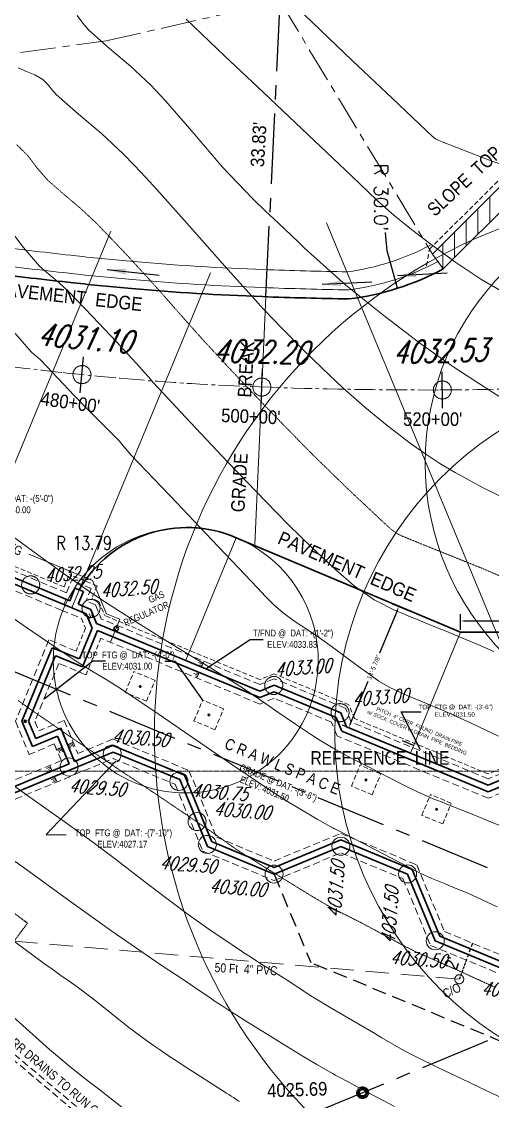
# Model space of a CAD drawing. Header units: inches. Extents: x 2775 to 17527, y 515 to 14737.
# Drawn here: x 7971 to 8597, y 2629 to 4064 of the extents above; entities that cross this region are included whole.
import ezdxf

# ---------------------------------------------------------------- set-up
doc = ezdxf.new("R2010")
doc.units = ezdxf.units.IN
doc.header["$LTSCALE"] = 0.5
doc.header["$MEASUREMENT"] = 0
doc.header["$PDMODE"] = 1
for name, pattern in [('CENTER', [2, 1.25, -0.25, 0.25, -0.25]), ('CENTER2', [1.125, 0.75, -0.125, 0.125, -0.125]), ('HIDDEN', [0.375, 0.25, -0.125]), ('HIDDENX2', [0.75, 0.5, -0.25]), ('PHANTOM', [2.5, 1.25, -0.25, 0.25, -0.25, 0.25, -0.25])]:
    doc.linetypes.add(name, pattern=pattern)
doc.layers.get('Defpoints').update_dxf_attribs({"linetype": 'CONTINUOUS'})
for name, color, linetype, lineweight in [('ARCHENT RD', 3, 'CENTER', 20), ('BALCONY', 7, 'CONTINUOUS', 20), ('CONTROL', 6, 'CENTER', 25), ('D-CL', 5, 'CENTER2', 9), ('FOOTING', 7, 'HIDDEN', 20), ('FOOTING TEXT', 7, 'CONTINUOUS', 9), ('FOOTING TILE', 3, 'HIDDEN', 20), ('FOUNDATION', 7, 'CONTINUOUS', 30), ('LAYOUT', 6, 'CENTER', 25), ('LP GAS', 6, 'CONTINUOUS', 20), ('Object', 4, 'CONTINUOUS', 30), ('V-BNDY', 3, 'PHANTOM', 40), ('VX-TOPO-MAJR', 1, 'HIDDEN', 20), ('VX-TOPO-MINR', 7, 'CONTINUOUS', 5)]:
    doc.layers.add(name, color=color, linetype=linetype, lineweight=lineweight)
for name, color, linetype in [('C-ANNO', 250, 'CONTINUOUS'), ('CONC', 7, 'CONTINUOUS'), ('D-SCRATCH', 4, 'CONTINUOUS'), ('FOUNDATION TEXT', 7, 'CONTINUOUS'), ('LLFOUND', 7, 'CONTINUOUS'), ('LLMASONRY', 12, 'CONTINUOUS'), ('STEEL', 5, 'CONTINUOUS'), ('TEXT', 7, 'CONTINUOUS')]:
    doc.layers.add(name, color=color, linetype=linetype)
doc.styles.add('ACE', font='simplex.shx', dxfattribs={"height": 2.5})
doc.styles.add('ARCHENT', font='technical.ttf', dxfattribs={"height": 6})
doc.styles.add('ARCHENTLTD', font='technical.ttf', dxfattribs={"height": 6})
doc.styles.add('BEI', font='romans.shx', dxfattribs={"width": 0.75})
doc.styles.add('EXIST', font='romans.shx', dxfattribs={"width": 0.75, "oblique": 20, "height": 12})
doc.styles.add('SPHAND', font='SPHAND', dxfattribs={"bigfont": 'SPHAND'})
doc.dimstyles.new('ACE', dxfattribs={"dimtxt": 2.5, "dimasz": 1.25, "dimexe": 1.25, "dimexo": 1.25, "dimgap": 1.25, "dimtad": 0, "dimzin": 0, "dimdsep": 46, "dimtxsty": 'ACE', "dimcen": 1.25, "dimadec": 1, "dimazin": 0, "dimtfac": 1, "dimtofl": 0, "dimtmove": 2, "dimatfit": 3, "dimfxl": 1, "dimtolj": 1, "dimtzin": 0, "dimarcsym": 0})
doc.dimstyles.new('ARCHENTLTD', dxfattribs={"dimtxt": 12, "dimasz": 6, "dimexe": 9, "dimexo": 3, "dimgap": 1, "dimtad": 0, "dimdec": 3, "dimzin": 1, "dimdsep": 46, "dimlunit": 4, "dimtxsty": 'ARCHENT', "dimcen": 6, "dimadec": 3, "dimazin": 0, "dimtfac": 1, "dimtdec": 3, "dimtofl": 0, "dimtmove": 0, "dimatfit": 3, "dimfxl": 1, "dimfrac": 2, "dimtolj": 1, "dimtzin": 0, "dimarcsym": 0})
doc.dimstyles.get("Standard").update_dxf_attribs({"dimscale": 50, "dimtxt": 0.18, "dimasz": 0.18, "dimexe": 0.18, "dimexo": 0.0625, "dimgap": 0.09, "dimtad": 0, "dimtoh": 1, "dimzin": 0, "dimdsep": 46, "dimtxsty": 'BEI', "dimcen": 0.09, "dimclrd": 256, "dimclre": 256, "dimclrt": 256, "dimadec": 1, "dimazin": 0, "dimtfac": 1, "dimtofl": 0, "dimtmove": 0, "dimatfit": 3, "dimfxl": 1, "dimtolj": 1, "dimtzin": 0, "dimlwd": -1, "dimlwe": -1, "dimarcsym": 0})

# ---------------------------------------------------------------- blocks, each defined once
blk = doc.blocks.new('*D20')
at = {"layer": 'Defpoints', "color": 0, "lineweight": 20, "ltscale": 50}
for p in [(6836, 3664.7, -44590.3), (10029.3, 3306.1, -44590.3), (8945.5, 2814.6), (10029.3, 2344.7, -44590.3), (7516.4, 2264.2, -44590.3)]:
    blk.add_point(p, dxfattribs=at)
at = {"layer": 'LAYOUT', "ltscale": 50}
for start, end in [(9.2836, 15.9025), (344.1589, 350.7778)]:
    blk.add_arc((8868.2, 2824.7), 78, start, end, dxfattribs=at)
at = {"layer": 'LAYOUT', "lineweight": 20, "ltscale": 50}
for points in [[(8941.8, 2845.6), (8944.6, 2846.5), (8940.2, 2854.5)], [(8944.6, 2802.9), (8941.8, 2803.9), (8940.2, 2794.9)]]:
    blk.add_solid(points, dxfattribs=at)
at = {"layer": 'LAYOUT', "color": 6, "ltscale": 50, "insert": (8946.2, 2824.7), "char_height": 6.25, "attachment_point": 5, "rotation": 270.0307, "style": 'BEI'}
blk.add_mtext('\\A1;45.0°', dxfattribs=at)
blk = doc.blocks.new('*D21')
at = {"layer": 'Defpoints', "color": 0, "lineweight": 20, "ltscale": 50}
for p in [(8868.2, 3932, -44590.3), (10029.6, 3306.2, -44590.3), (8923.4, 2879.8), (7516.6, 2264.3, -44590.3), (8868.5, 2086, -44590.3)]:
    blk.add_point(p, dxfattribs=at)
at = {"layer": 'LAYOUT', "ltscale": 50}
for start, end in [(65.4639, 83.3705), (29.1593, 47.0659)]:
    blk.add_arc((8868.4, 2824.8), 77.7, start, end, dxfattribs=at)
at = {"layer": 'LAYOUT', "lineweight": 20, "ltscale": 50}
for points in [[(8877.3, 2900.5), (8877.5, 2903.5), (8868.4, 2902.5)], [(8937.6, 2863.3), (8934.9, 2862), (8940.2, 2854.5)]]:
    blk.add_solid(points, dxfattribs=at)
at = {"layer": 'LAYOUT', "color": 6, "lineweight": 9, "ltscale": 50, "insert": (8911.6, 2889.4), "char_height": 6.25, "attachment_point": 5, "rotation": 326.2649, "style": 'BEI'}
blk.add_mtext('\\A1;67.5°', dxfattribs=at)
blk = doc.blocks.new('Tick')
at = {"layer": 'D-SCRATCH'}
blk.add_line((0, -2), (0, 2), dxfattribs=at)
blk = doc.blocks.new('*D40')
at = {"layer": 'Defpoints', "color": 0, "lineweight": 20, "ltscale": 50}
for p in [(8555, 3267.5), (8555, 3252.6), (8721.1, 3252.7)]:
    blk.add_point(p, dxfattribs=at)
at = {"layer": 'Object', "color": 0, "lineweight": -2, "ltscale": 50}
for p, q in [((8555, 3255.6), (8555, 3276.5)), ((8721.1, 3255.7), (8721.1, 3276.6)), ((8561, 3267.5), (8617.6, 3267.6)), ((8715.1, 3267.6), (8658.4, 3267.6))]:
    blk.add_line(p, q, dxfattribs=at)
at = {"layer": 'Object', "color": 0, "lineweight": 20, "ltscale": 50}
for points in [[(8561, 3268.5), (8561, 3266.5), (8555, 3267.5)], [(8715.1, 3268.6), (8715.1, 3266.6), (8721.1, 3267.6)]]:
    blk.add_solid(points, dxfattribs=at)
at = {"layer": 'Object', "color": 0, "lineweight": 20, "ltscale": 50, "insert": (8638, 3267.6), "char_height": 6, "attachment_point": 5, "rotation": 0.028, "style": 'ARCHENT'}
blk.add_mtext('\\A1;13\'-10 1/8"', dxfattribs=at)
blk = doc.blocks.new('*D43')
at = {"layer": 'Defpoints', "color": 0, "lineweight": 20, "ltscale": 50}
for p in [(8555, 3252.6), (8406.5, 3125.8), (8488.6, 3091.9)]:
    blk.add_point(p, dxfattribs=at)
at = {"layer": 'Object', "color": 0, "lineweight": -2, "ltscale": 50}
for p, q in [((8552.2, 3253.8), (8464.6, 3290)), ((8470.6, 3281), (8447.4, 3224.9)), ((8408.8, 3131.4), (8432, 3187.5)), ((8485.9, 3093.1), (8398.2, 3129.3))]:
    blk.add_line(p, q, dxfattribs=at)
at = {"layer": 'Object', "color": 0, "lineweight": 20, "ltscale": 50}
for points in [[(8469.7, 3281.4), (8471.5, 3280.6), (8472.9, 3286.6)], [(8407.9, 3131.7), (8409.7, 3131), (8406.5, 3125.8)]]:
    blk.add_solid(points, dxfattribs=at)
at = {"layer": 'Object', "color": 0, "lineweight": 20, "ltscale": 50, "insert": (8439.7, 3206.2), "char_height": 6, "attachment_point": 5, "rotation": 67.5636, "style": 'ARCHENT'}
blk.add_mtext('\\A1;14\'-5 7/8"', dxfattribs=at)

msp = doc.modelspace()

# ---------------------------------------------------------------- hatches: boundary and pattern name
at = {"layer": 'D-CL', "linetype": 'Continuous', "lineweight": 9, "ltscale": 75}
h = msp.add_hatch(dxfattribs=at)
h.set_pattern_fill('ANSI31', scale=125, angle=45, style=0)
edge = h.paths.add_edge_path()
edge.add_line((8517.7556, 3754.7851), (8718.8544, 3955.8911))
edge.add_line((8532.004, 3735.0324), (8728.7997, 3931.8923))
edge.add_line((8532.004, 3735.0324), (8517.7556, 3754.7851))
edge.add_line((8728.7764, 3931.8858), (8718.8201, 3955.8768))

# ---------------------------------------------------------------- linework, layer by layer
at = {"layer": 'ARCHENT RD', "color": 4, "lineweight": 20, "ltscale": 75}
for p, q in [((8084.0368, 4037.9797, 3986.4752), (8315.2199, 4090.6764, 102.464)), ((8315.213, 4090.5337, 102.4269), (8517.7556, 3754.7851, -48406.0637)), ((7895.7453, 4012.6684), (8084.0368, 4037.9797, 3986.4752))]:
    msp.add_line(p, q, dxfattribs=at)
at = {"layer": 'ARCHENT RD', "color": 7, "linetype": 'Continuous', "ltscale": 7.5}
msp.add_line((8517.7556, 3754.7851, -48406.0637), (8718.8544, 3955.8911), dxfattribs=at)
at = {"layer": 'ARCHENT RD', "color": 7, "linetype": 'Continuous', "lineweight": 30, "ltscale": 7.5}
msp.add_line((8532.004, 3735.0324), (8728.7997, 3931.8923), dxfattribs=at)
at = {"layer": 'ARCHENT RD', "color": 4, "linetype": 'Continuous', "lineweight": 9, "ltscale": 150}
msp.add_line((8281.4177, 3368.955), (8299.0026, 3757.8992), dxfattribs=at)
at = {"layer": 'ARCHENT RD'}
for centre, radius in [((8051.7795, 3594.7414), 11.9995), ((8290.8808, 3578.2614), 11.9995), ((8530.834, 3574.3172), 11.9995), ((7983.567, 3315.4053), 12.0002), ((8063.7893, 3284.1772), 12.0002), ((8306.702, 3181.8419), 12.0002), ((8394.8278, 3145.7465), 12.0002), ((8553.285, 2791.608), 6.0001)]:
    msp.add_circle(centre, radius, dxfattribs=at)
at = {"layer": 'ARCHENT RD', "linetype": 'Continuous'}
for centre in [(8092.0684, 3090.8504), (8034.5543, 3073.6162), (8180.6557, 3054.5299), (8204.822, 3001.0536), (8218.4047, 2970.7319), (8395.9334, 2968.3365), (8307.1963, 2931.3594), (8484.6371, 2931.6216), (8521.3394, 2842.7376)]:
    msp.add_circle(centre, 12.0002, dxfattribs=at)
at = {"layer": 'ARCHENT RD', "color": 7, "linetype": 'Continuous', "lineweight": 30, "ltscale": 7.5}
msp.add_arc((8191.3698, 3226.1063), 165.4732, 66.6904727, 150.0289953, dxfattribs=at)
at = {"layer": 'BALCONY', "color": 3, "linetype": 'HIDDEN', "lineweight": 25, "ltscale": 150}
for p, q in [((8307.1967, 2931.3604), (8355.851, 2813.8175)), ((8307.2289, 2931.3472), (8355.8831, 2813.8042)), ((8611.8065, 2707.8796), (8355.8492, 2813.8217))]:
    msp.add_line(p, q, dxfattribs=at)
at = {"layer": 'C-ANNO', "color": 7, "linetype": 'Continuous', "lineweight": 9, "ltscale": 50}
msp.add_line((8532.004, 3735.0324), (8517.7556, 3754.7851, -48406.0637), dxfattribs=at)
at = {"layer": 'CONC', "color": 7, "linetype": 'Continuous', "lineweight": 30, "ltscale": 0.25}
msp.add_line((8555.0005, 3252.6414), (8256.8473, 3378.0737), dxfattribs=at)
at = {"layer": 'CONC', "color": 7, "linetype": 'Continuous', "lineweight": 30, "ltscale": 10}
msp.add_line((8721.0738, 3252.7225), (8555.0005, 3252.6414), dxfattribs=at)
at = {"layer": 'CONTROL', "ltscale": 150}
msp.add_line((8296.3005, 3698.1333), (8315.213, 4090.5343, 102.4269), dxfattribs=at)
at = {"layer": 'D-CL', "ltscale": 75}
msp.add_lwpolyline([(6720.554, 4086.4571, 0.007580317), (6824.1105, 4019.8008, 0.007987662), (6924.3081, 3959.6334, 0.006024652), (7086.8453, 3868.1283, 0.020999051), (7134.8468, 3844.4229, 0.009804312), (7184.1662, 3823.7387, 0.002810775), (7357.9478, 3755.9585, 0.00373548), (7510.9152, 3698.5922, 0.007962782), (7583.2884, 3673.3656, 0.033061636), (7686.5859, 3646.6183, 0.015360695), (7913.2481, 3610.8411, 0.00402193), (8026.7763, 3597.4066, 0.00569887), (8107.0683, 3589.4845, 0.012742231), (8287.4109, 3578.3854, 0.009545531), (8528.5522, 3574.3113, 0.01048414), (8658.3846, 3577.3194, 0.00876155), (8813.4844, 3586.8942, 0.021235118), (8823.7081, 3588.144, 0.004861434), (8868.0013, 3595.9219)], format="xyb", dxfattribs=at)
at = {"layer": 'FOOTING', "ltscale": 75}
for p, q in [((8031.2984, 3304.8829), (7924.5433, 3349.1727)), ((8024.4028, 3281.9179), (7913.5485, 3327.867)), ((8031.3001, 3304.8822), (8038.0517, 3321.5041)), ((8064.0498, 3310.7828), (8038.1293, 3321.5365)), ((8064.0356, 3310.8169), (8057.1824, 3294.1443)), ((8069.5918, 3288.9879), (8057.1824, 3294.1443)), ((8069.5918, 3288.9879), (8057.5669, 3293.9767)), ((8069.5918, 3288.9879), (8077.3318, 3270.2822)), ((8069.5918, 3288.9879), (8077.3318, 3270.2821)), ((8069.5918, 3288.9879), (8077.3318, 3270.2821)), ((8024.3823, 3281.9183), (8051.1333, 3270.8262)), ((8024.3823, 3281.9183), (8051.1333, 3270.8262)), ((8288.3958, 3183.1276), (8077.3318, 3270.2822)), ((8007.7977, 3242.4946), (7963.2672, 3134.3933)), ((8043.9019, 3227.5495), (8008.2143, 3242.3466)), ((8043.9019, 3227.5495), (8008.2143, 3242.3466)), ((8288.4135, 3157.1547), (8076.8221, 3244.527)), ((8020.8415, 3211.1479), (7989.238, 3134.4279)), ((8057.0926, 3196.099), (8021.243, 3210.9633)), ((8057.0926, 3196.099), (8021.243, 3210.9633)), ((8307.107, 3190.8838), (8288.3958, 3183.1276)), ((8401.9471, 3151.6289), (8307.107, 3190.8838)), ((8307.1138, 3164.9063), (8288.4135, 3157.1547)), ((8383.5418, 3133.2186), (8307.1138, 3164.9063)), ((8409.5623, 3133.2156), (8401.9471, 3151.6289)), ((7963.2672, 3134.3933), (7981.5581, 3090.3243)), ((7989.238, 3134.4279), (7994.5266, 3121.6859)), ((8027.97, 3135.5309), (7994.5266, 3121.6859)), ((8027.9533, 3135.5297), (8046.194, 3091.4442)), ((8391.0213, 3114.9061), (8383.5418, 3133.2186)), ((8591.8017, 3057.9636), (8409.5623, 3133.2156)), ((8591.8193, 3031.9906), (8391.0213, 3114.9061)), ((8014.9949, 3104.1818), (7981.554, 3090.3342)), ((8014.9678, 3104.185), (8024.1247, 3082.027)), ((8014.9875, 3104.185), (8024.1444, 3082.027)), ((8018.0175, 3096.8528), (8025.3485, 3100.0553)), ((8021.7256, 3098.3637), (8023.2265, 3094.9558)), ((8023.5559, 3099.1698), (8025.8629, 3093.9316)), ((8032.6205, 3103.2265), (8039.9515, 3106.429)), ((8034.4982, 3103.9312), (8036.8456, 3098.711)), ((8036.3223, 3104.7515), (8037.8494, 3101.3553)), ((8038.1463, 3105.5717), (8040.4937, 3100.3515)), ((8092.9769, 3110.8089), (8046.194, 3091.4442)), ((8092.9769, 3110.8089), (8193.9896, 3068.9222)), ((7923.9564, 3014.5773), (8093.3629, 3084.6673)), ((8019.8952, 3097.5576), (8022.2023, 3092.3194)), ((8093.0066, 3084.815), (8175.6221, 3050.557)), ((8024.1419, 3082.021), (7923.962, 3040.5538)), ((8009.6981, 3073.6939), (8004.4599, 3071.3869)), ((8011.3104, 3070.0332), (8006.0722, 3067.7262)), ((8010.5042, 3071.8636), (8007.0964, 3070.3627)), ((8008.9934, 3075.5716), (8012.1959, 3068.2406)), ((8016.0718, 3059.0909), (8010.8515, 3056.7435)), ((8017.7122, 3055.4428), (8012.492, 3053.0954)), ((8016.892, 3057.2669), (8013.4958, 3055.7397)), ((8015.367, 3060.9686), (8018.5696, 3053.6376)), ((8193.9896, 3068.9222), (8230.7161, 2980.3223)), ((8610.0266, 3065.5182), (8591.8017, 3057.9636)), ((8175.6221, 3050.557), (8212.3512, 2961.9509)), ((8610.0415, 3039.5441), (8591.8193, 3031.9906)), ((8307.1906, 2948.6772), (8395.875, 2985.4388)), ((8395.8772, 2985.4388), (8496.8259, 2943.6556)), ((8230.7342, 2980.3239), (8307.1929, 2948.6772)), ((8212.3724, 2961.9493), (8307.1975, 2922.7007)), ((8307.1997, 2922.7007), (8395.8841, 2959.4623)), ((8395.8818, 2959.4623), (8478.4641, 2925.2811)), ((8496.8275, 2943.6541), (8533.5806, 2854.9902)), ((8478.4626, 2925.2826), (8515.2176, 2836.6142)), ((8533.5725, 2854.9983), (8610.0625, 2823.4339)), ((8515.2257, 2836.6061), (8610.0897, 2797.4595))]:
    msp.add_line(p, q, dxfattribs=at)
at = {"layer": 'FOOTING', "ltscale": 50}
for p, q in [((8051.1333, 3270.8262), (8056.3837, 3258.1375)), ((8051.1333, 3270.8262), (8056.3837, 3258.1375)), ((8051.1333, 3270.8262), (8056.3837, 3258.1375)), ((8056.3837, 3258.1375), (8043.8822, 3227.5012)), ((8056.3837, 3258.1375), (8043.8822, 3227.5012)), ((8056.3837, 3258.1375), (8043.8822, 3227.5012)), ((8076.8221, 3244.527), (8057.1297, 3196.0836)), ((8076.8221, 3244.527), (8057.1297, 3196.0836)), ((8076.8221, 3244.527), (8057.1297, 3196.0836)), ((8109.2563, 3172.5091), (8120.8108, 3200.2734)), ((8148.8749, 3188.6516), (8120.8108, 3200.2734)), ((8137.3657, 3160.8659), (8148.8749, 3188.6516)), ((8137.3657, 3160.8659), (8109.2563, 3172.5091)), ((8200.6691, 3134.6703), (8212.2236, 3162.4347)), ((8240.0567, 3150.9084), (8212.2244, 3162.4343)), ((8228.5475, 3123.1227), (8240.0567, 3150.9085)), ((8228.5475, 3123.1227), (8200.6691, 3134.6703)), ((8409.8554, 3048.2048), (8421.2889, 3075.9407)), ((8449.0053, 3064.4602), (8421.3359, 3075.9212)), ((8437.5248, 3036.7438), (8449.0053, 3064.4602)), ((8437.5718, 3036.7243), (8409.8554, 3048.2048)), ((8503.5815, 3009.3806), (8515.0343, 3037.0303)), ((8542.7507, 3025.5498), (8515.0343, 3037.0303)), ((8531.2979, 2997.9001), (8542.7507, 3025.5498)), ((8531.2979, 2997.9001), (8503.5815, 3009.3806))]:
    msp.add_line(p, q, dxfattribs=at)
at = {"layer": 'FOOTING', "lineweight": 9, "ltscale": 75}
for p, q in [((8061.9055, 3271.1829), (8060.6531, 3273.909)), ((8061.9055, 3271.1828), (8060.6531, 3273.9089)), ((8061.9055, 3271.1828), (8060.6531, 3273.9089)), ((8063.7229, 3272.0178), (8061.2182, 3277.47)), ((8063.7229, 3272.0178), (8061.2182, 3277.4699)), ((8063.7229, 3272.0178), (8061.2182, 3277.4699)), ((8065.5403, 3272.8527), (8064.2879, 3275.5788)), ((8065.5403, 3272.8527), (8064.2879, 3275.5788)), ((8065.5403, 3272.8527), (8064.2879, 3275.5788)), ((8212.7927, 3212.0098), (8209.9795, 3213.0519)), ((8213.6308, 3213.829), (8210.5652, 3206.4397)), ((8206.725, 3197.3762), (8203.9118, 3198.4183)), ((8207.5631, 3199.1954), (8204.4975, 3191.8061)), ((8212.098, 3210.1343), (8206.4716, 3212.2185)), ((8211.4033, 3208.2589), (8208.5901, 3209.3009)), ((8206.0303, 3195.5007), (8200.4039, 3197.5849)), ((8205.3356, 3193.6253), (8202.5224, 3194.6673))]:
    msp.add_line(p, q, dxfattribs=at)
at = {"layer": 'FOOTING TILE', "ltscale": 50}
for p, q in [((8513.6686, 3761.4059), (8716.2891, 3961.9312)), ((8509.8188, 3739.2218), (8513.6686, 3761.4059)), ((8027.9993, 3312.699), (7932.3818, 3352.414)), ((8027.9993, 3312.699), (8034.7899, 3329.4155)), ((8071.8487, 3314.0431), (8034.7902, 3329.416)), ((8071.8487, 3314.0431), (8065.0042, 3297.3915)), ((8074.1867, 3293.5759), (8065.0042, 3297.3915)), ((8074.1867, 3293.5759), (8081.9237, 3274.8775)), ((8288.3914, 3189.6208), (8081.9237, 3274.8775)), ((8307.1052, 3197.3781), (8288.3914, 3189.6208)), ((8406.5407, 3156.2213), (8307.1052, 3197.3781)), ((8414.1548, 3137.8107), (8406.5407, 3156.2213)), ((8591.7973, 3064.4568), (8414.1548, 3137.8107)), ((8610.0178, 3072.0096), (8591.7973, 3064.4568))]:
    msp.add_line(p, q, dxfattribs=at)
at = {"layer": 'FOOTING TILE', "ltscale": 75}
msp.add_line((7445.0586, 3125.7894), (8626.5406, 2133.9509), dxfattribs=at)
at = {"layer": 'FOOTING TILE', "ltscale": 250}
msp.add_line((8553.285, 2791.608), (7961.6672, 2842.362), dxfattribs=at)
at = {"layer": 'FOUNDATION', "ltscale": 50}
for p, q in [((8035.6789, 3294.4044), (7914.0907, 3344.8481)), ((8053.5949, 3306.4591), (8042.453, 3311.0816)), ((8063.4663, 3282.8681), (8047.136, 3289.6432)), ((8063.4663, 3282.8681), (8047.136, 3289.6432)), ((8065.0945, 3258.0469), (8048.2488, 3217.0867)), ((8065.0945, 3258.0469), (8048.2488, 3217.0867)), ((8065.0945, 3258.0469), (8048.2488, 3217.0867)), ((8072.4618, 3254.984), (8052.5794, 3206.6307)), ((8072.4618, 3254.9839), (8052.5794, 3206.6307)), ((8072.4618, 3254.9839), (8052.5794, 3206.6307)), ((8012.1476, 3232.0506), (7971.9241, 3134.4048)), ((8016.4916, 3221.592), (7980.5811, 3134.4163)), ((7971.9241, 3134.4048), (7985.8802, 3100.7798)), ((7980.5811, 3134.4163), (7990.2044, 3111.2303)), ((8019.3256, 3114.6339), (7985.8786, 3100.7838)), ((8023.6393, 3125.0789), (7990.2032, 3111.2333))]:
    msp.add_line(p, q, dxfattribs=at)
at = {"layer": 'FOUNDATION', "ltscale": 75}
for p, q in [((8027.4661, 3289.3082), (7916.6117, 3335.2573)), ((8027.4465, 3289.3082), (8057.2585, 3276.9469)), ((8027.4465, 3289.3082), (8057.2585, 3276.9469)), ((8057.2585, 3276.9469), (8065.0867, 3258.0282)), ((8057.2585, 3276.9469), (8065.0867, 3258.0281)), ((8057.2585, 3276.9469), (8065.0867, 3258.0281)), ((8063.4662, 3282.868), (8071.2087, 3264.1566)), ((8063.4662, 3282.868), (8071.2087, 3264.1566)), ((8063.4662, 3282.868), (8071.2087, 3264.1566)), ((8288.4017, 3174.4699), (8071.228, 3264.1474)), ((8288.4076, 3165.8123), (8072.4614, 3254.9829)), ((8048.2255, 3217.0964), (8012.5572, 3231.8855)), ((8048.2255, 3217.0964), (8012.5572, 3231.8855)), ((8052.5487, 3206.6434), (8016.9001, 3221.4244)), ((8052.5487, 3206.6434), (8016.9001, 3221.4244)), ((8307.1111, 3182.2251), (8288.4017, 3174.4699)), ((8307.1115, 3173.5655), (8288.4076, 3165.8123)), ((8395.8082, 3145.526), (8307.1111, 3182.2251)), ((8389.6725, 3139.3662), (8307.1115, 3173.5655)), ((8403.4548, 3127.0794), (8395.8082, 3145.526)), ((8397.1637, 3121.025), (8389.6725, 3139.3662)), ((8591.7351, 3049.3359), (8403.4548, 3127.0794)), ((8023.6197, 3125.0789), (8041.8609, 3080.9924)), ((8591.8135, 3040.6483), (8397.1637, 3121.025)), ((8092.9742, 3102.1496), (8041.8609, 3080.9924)), ((8092.9742, 3102.1496), (8187.8671, 3062.8004)), ((7923.724, 3023.3264), (8093.0101, 3093.4741)), ((8093.0101, 3093.4741), (8181.7119, 3056.7597)), ((8034.5933, 3077.6889), (7923.961, 3031.8952)), ((8181.7119, 3056.7597), (8218.473, 2968.0743)), ((8187.8671, 3062.8004), (8224.5944, 2974.1989)), ((8609.9563, 3056.889), (8591.7351, 3049.3359)), ((8610.0311, 3048.1999), (8591.8135, 3040.6483)), ((8224.614, 2974.1989), (8307.194, 2940.0185)), ((8307.194, 2940.0185), (8395.8784, 2976.7801)), ((8395.8784, 2976.7801), (8490.7057, 2937.5306)), ((8218.4926, 2968.0743), (8307.1963, 2931.3594)), ((8307.1963, 2931.3594), (8395.8807, 2968.121)), ((8395.8807, 2968.121), (8484.5843, 2931.4061)), ((8484.5843, 2931.4061), (8521.3394, 2842.7376)), ((8490.7057, 2937.5306), (8527.4588, 2848.8667)), ((8521.3394, 2842.7376), (8610.0793, 2806.1182)), ((8527.4588, 2848.8667), (8610.0729, 2814.7752))]:
    msp.add_line(p, q, dxfattribs=at)
at = {"layer": 'FOUNDATION', "ltscale": 1.5}
for p, q in [((8035.6789, 3294.4044), (8042.453, 3311.0816)), ((8053.5949, 3306.4591), (8046.7515, 3289.8106))]:
    msp.add_line(p, q, dxfattribs=at)
at = {"layer": 'FOUNDATION', "lineweight": 20, "ltscale": 75}
for p, q in [((8030.5293, 3296.6985), (8027.4661, 3289.3082)), ((8067.3375, 3273.5124), (8059.9524, 3270.4365)), ((8067.3375, 3273.5123), (8059.9524, 3270.4365)), ((8067.3375, 3273.5123), (8059.9524, 3270.4365))]:
    msp.add_line(p, q, dxfattribs=at)
at = {"layer": 'FOUNDATION', "ltscale": 25}
msp.add_line((8019.306, 3114.6339), (8034.5737, 3077.6889), dxfattribs=at)
at = {"layer": 'LAYOUT', "color": 6, "ltscale": 150}
for p, q in [((8868.1903, 2824.6876), (6932.6817, 3626.0485)), ((8868.1903, 2824.6869), (6932.6817, 3626.0479)), ((8868.1582, 2824.6742), (7515.9966, 2264.3299)), ((8868.1582, 2824.6736), (7515.9966, 2264.3293))]:
    msp.add_line(p, q, dxfattribs=at)
at = {"layer": 'LAYOUT', "color": 30, "lineweight": 106, "ltscale": 150}
msp.add_circle((8424.7263, 2640.9126), 6.0001, dxfattribs=at)
at = {"layer": 'LLFOUND', "color": 3, "linetype": 'HIDDEN', "ltscale": 0.5}
for p, q in [((7979.3668, 2866.0203), (7896.0909, 2928.322)), ((7942.8245, 2817.1757), (7979.3668, 2866.0203))]:
    msp.add_line(p, q, dxfattribs=at)
at = {"layer": 'LLFOUND', "color": 3, "linetype": 'HIDDENX2', "ltscale": 20}
msp.add_line((8570.9651, 2839.5678), (8562.6577, 2817.0328), dxfattribs=at)
at = {"layer": 'LLFOUND', "color": 3, "linetype": 'HIDDENX2', "ltscale": 0.5}
msp.add_line((8562.6577, 2817.0328), (8553.285, 2791.608), dxfattribs=at)
at = {"layer": 'LP GAS', "ltscale": 20}
for p, q in [((7981.019, 3356.2509), (8065.9419, 3321.3477)), ((8065.9419, 3321.3477), (8084.2197, 3277.1751)), ((8102.2715, 3269.721), (8084.2197, 3277.1751))]:
    msp.add_line(p, q, dxfattribs=at)
at = {"layer": 'LP GAS', "ltscale": 50}
msp.add_line((8089.6764, 3239.2191), (8102.2715, 3269.721), dxfattribs=at)
at = {"layer": 'LP GAS', "linetype": 'Continuous', "lineweight": 30, "ltscale": 20}
msp.add_circle((8097.173, 3257.3737), 3.0001, dxfattribs=at)
at = {"layer": 'Object', "color": 20, "lineweight": 20, "ltscale": 50}
for p, q in [((8758.4165, 2876.2484), (8376.9165, 3796.1803)), ((8089.9807, 3785.0497), (7905.4179, 3339.937)), ((8222.6819, 3729.9955), (8038.1191, 3284.8828)), ((8256.8473, 3378.0737), (8189.6171, 3215.2611)), ((8555.0005, 3252.6414), (8488.6317, 3091.9086)), ((8306.702, 3181.8419), (8395.8082, 3145.526))]:
    msp.add_line(p, q, dxfattribs=at)
at = {"layer": 'Object', "color": 7, "linetype": 'HIDDEN', "lineweight": 20, "ltscale": 75}
msp.add_line((7442.0767, 3120.9117), (8621.104, 2129.2092), dxfattribs=at)
at = {"layer": 'Object', "color": 7, "lineweight": 20}
for points in [[(7871.4548, 3773.9113, 0.004325391), (7932.8263, 3765.6077, 0.00402193), (8043.8622, 3752.4681, 0.00569887), (8120.6154, 3744.8952, 0.012742231), (8293.0231, 3734.2844, 0.004528217), (8404.5744, 3731.2799, 0.004633841)], [(7868.0313, 3750.1567, 0.004325391), (7929.8143, 3741.7975, 0.00402193), (8041.2336, 3728.6125, 0.00569887), (8118.5312, 3720.9858, 0.012742231), (8292.1597, 3710.3, 0.004633841), (8406.7582, 3707.2376, 0.004633841)]]:
    msp.add_lwpolyline(points, format="xyb", dxfattribs=at)
at = {"layer": 'Object', "color": 7, "lineweight": 30}
msp.add_lwpolyline([(7866.3196, 3738.2794, 0.004325391), (7928.3083, 3729.8923, 0.00402193), (8039.9193, 3716.6847, 0.00569887), (8117.4891, 3709.0312, 0.012742231), (8291.728, 3698.3077, 0.004633841), (8406.5488, 3695.2394, 0.010466)], format="xyb", dxfattribs=at)
at = {"layer": 'Object', "color": 20, "lineweight": 20, "ltscale": 50}
for centre, radius in [((8868.1181, 3117.6367), 720), ((8868.0519, 3477.6367), 360), ((8867.9105, 3117.6367), 480), ((8189.6171, 3215.2611), 176.1472)]:
    msp.add_circle(centre, radius, dxfattribs=at)
at = {"layer": 'Object', "color": 7, "lineweight": 20}
for radius, start in [(324, 277.508012), (348, 277.0700565)]:
    msp.add_arc((8362.239, 4052.5021, -48406.0637), radius, start, 298.1340733, dxfattribs=at)
at = {"layer": 'Object', "color": 7, "lineweight": 30}
msp.add_arc((8362.239, 4052.5021, -48406.0637), 360, 277.0700565, 298.1340733, dxfattribs=at)
at = {"layer": 'STEEL', "color": 30, "lineweight": 30, "ltscale": 50}
for centre in [(8129.1806, 3180.5314), (8220.3625, 3142.7883), (8429.3921, 3056.2698), (8523.1636, 3017.4573)]:
    msp.add_circle(centre, 1, dxfattribs=at)
at = {"layer": 'STEEL', "lineweight": 30, "ltscale": 75}
msp.add_circle((7976.2617, 3134.4069), 1.5, dxfattribs=at)
at = {"layer": 'V-BNDY', "color": 1, "lineweight": 20, "ltscale": 1.5}
msp.add_line((5667.9391, 3067.7097), (10029.3272, 3068.3205), dxfattribs=at)
at = {"layer": 'VX-TOPO-MAJR'}
for points in [[(7965.1236, 3899.9623), (7979.9603, 3885.3094), (7992.6659, 3868.5149), (8006.3897, 3852.7813), (8027.746, 3834.1894), (8049.4592, 3815.8902), (8070.1968, 3796.5655), (8093.7944, 3772.1876), (8117.1144, 3747.5414), (8140.0656, 3722.5474), (8164.714, 3694.8589), (8189.2247, 3667.0553), (8213.9655, 3639.454), (8244.7219, 3606.2757), (8275.8566, 3573.4545), (8307.1368, 3540.7458), (8356.6559, 3490.227), (8407.3375, 3440.8999), (8459.1919, 3392.4372), (8464.6273, 3387.8002), (8470.4707, 3383.7199), (8476.7776, 3380.4849), (8511.4044, 3366.3991), (8546.0947, 3352.5588), (8580.7406, 3338.643), (8606.4416, 3327.7151)], [(7965.1236, 3899.9623), (7979.9603, 3885.3094), (7992.6659, 3868.5149), (8006.3897, 3852.7813), (8027.746, 3834.1894), (8049.4592, 3815.8902), (8070.1968, 3796.5655), (8093.7944, 3772.1876), (8117.1144, 3747.5414), (8140.0656, 3722.5474), (8164.714, 3694.8589), (8189.2247, 3667.0553), (8213.9655, 3639.454), (8244.7219, 3606.2757), (8275.8566, 3573.4545), (8307.1368, 3540.7458), (8356.6559, 3490.227), (8407.3375, 3440.8999), (8459.1919, 3392.4372), (8464.6273, 3387.8002), (8470.4707, 3383.7199), (8476.7776, 3380.4849), (8511.4044, 3366.3991), (8546.0947, 3352.5588), (8580.7406, 3338.643), (8606.4416, 3327.7151)], [(8600.8154, 2781.0029), (8589.7601, 2786.038), (8578.7127, 2791.089), (8567.6625, 2796.1334), (8556.5988, 2801.1485), (8545.1697, 2806.2767), (8533.7259, 2811.3723), (8522.2736, 2816.4482), (8510.8187, 2821.5173), (8507.5636, 2822.886), (8504.2819, 2824.1935), (8501.0127, 2825.5292), (8497.7948, 2826.9823), (8479.0173, 2836.4927), (8460.4706, 2846.4414), (8441.9933, 2856.5184), (8423.424, 2866.4138), (8413.1055, 2871.67), (8402.7465, 2876.8511), (8392.4179, 2882.0936), (8382.1905, 2887.5341), (8370.9681, 2893.8954), (8359.8774, 2900.4785), (8348.8628, 2907.1904), (8337.8688, 2913.9384), (8320.1993, 2924.77), (8302.5527, 2935.6341), (8284.9377, 2946.5491), (8267.3626, 2957.5336), (8264.2803, 2959.4848), (8261.2137, 2961.46), (8258.1656, 2963.4634), (8255.1386, 2965.4992), (8248.0575, 2970.4311), (8241.0424, 2975.4562), (8234.0346, 2980.4909), (8226.9756, 2985.4515), (8165.6084, 3027.0816), (8103.9102, 3068.2377), (8042.3165, 3109.5474), (7981.2631, 3151.6379), (7974.1135, 3156.7146), (7966.99, 3161.8281)]]:
    msp.add_lwpolyline(points, dxfattribs=at)
at = {"layer": 'VX-TOPO-MINR', "ltscale": 50}
for points in [[(8330.9959, 4087.9978), (8357.6095, 4062.7899), (8410.9935, 4012.1335), (8464.3654, 3961.4629), (8517.7879, 3910.8281), (8521.703, 3907.9325), (8526.1186, 3905.7302), (8530.697, 3903.8635), (8548.7515, 3896.7275), (8566.84, 3889.7362), (8584.9887, 3882.866), (8653.5589, 3857.4397)], [(8045.4298, 4071.8139), (8052.6982, 4061.5339), (8060.7763, 4052.0452), (8088.2105, 4027.9679), (8116.2886, 4004.4555), (8143.0437, 3979.5653), (8149.7218, 3972.6232), (8156.3382, 3965.6196), (8162.8828, 3958.5481), (8201.0055, 3914.6109), (8238.7135, 3870.3064), (8278.7568, 3828.2588), (8295.9015, 3811.9912), (8313.0619, 3795.7412), (8330.2191, 3779.4881), (8338.7703, 3771.3759), (8347.3202, 3763.2624), (8355.8724, 3755.1507), (8402.5402, 3713.6579), (8451.2231, 3674.4548), (8501.0368, 3636.437), (8547.3963, 3603.5522), (8595.0666, 3572.7754), (8643.6074, 3542.7914)], [(8190.0785, 4066.9289), (8241.3302, 4018.2988), (8292.6273, 3969.7239), (8343.9143, 3921.139), (8377.1225, 3889.6353), (8410.3262, 3858.1263), (8443.5386, 3826.6251), (8466.1998, 3806.5972), (8489.8371, 3787.6786), (8513.8643, 3769.1135), (8547.2538, 3744.412), (8581.8182, 3721.554), (8618.0702, 3700.6673)], [(7966.9755, 4002.3099), (7977.8744, 3997.1566), (7989.1742, 3992.7139), (7999.7235, 3986.8813), (8006.0792, 3980.6043), (8011.5219, 3973.4101), (8017.4008, 3966.6702), (8047.2627, 3940.6737), (8077.6235, 3915.0866), (8106.6202, 3888.0654), (8121.7693, 3872.4154), (8136.7401, 3856.5932), (8151.4742, 3840.5477), (8194.8136, 3791.8629), (8237.911, 3742.9755), (8281.413, 3694.444), (8293.5525, 3681.3226), (8305.8414, 3668.3422), (8318.2261, 3655.4432), (8344.5209, 3628.788), (8371.3505, 3602.686), (8398.649, 3577.0018), (8427.5698, 3551.4866), (8457.505, 3527.2168), (8488.2093, 3503.7605), (8507.5041, 3489.8526), (8527.3025, 3476.7747), (8547.759, 3464.646), (8585.1777, 3444.444), (8623.1675, 3425.6047)], [(7953.8415, 3790.0144), (7973.8099, 3763.6197), (7995.3786, 3738.8923), (8008.2294, 3727.705), (8021.2948, 3716.6939), (8033.7733, 3705.0656), (8065.8195, 3671.9598), (8097.4886, 3638.4896), (8128.6571, 3604.547), (8134.6144, 3597.8549), (8140.5384, 3591.135), (8146.5181, 3584.464), (8195.8786, 3531.2166), (8245.8463, 3478.5422), (8296.0476, 3426.0484), (8326.3511, 3395.1331), (8357.366, 3364.9471), (8389.0985, 3335.2901), (8413.7599, 3314.2515), (8440.2723, 3295.7385), (8468.8873, 3281.0607), (8478.0829, 3277.3299), (8487.2952, 3273.6643), (8496.4884, 3269.9521), (8516.6102, 3261.6898), (8536.7302, 3253.4218), (8556.8297, 3245.1026), (8578.0501, 3236.1685), (8599.2253, 3227.1287)], [(7954.9539, 3658.7246), (7984.3675, 3625.0034), (7988.716, 3621.2233), (7993.1371, 3617.5028), (7997.3498, 3613.5657), (8012.0894, 3598.0484), (8026.6904, 3582.3914), (8041.4267, 3566.8712), (8061.2909, 3546.7895), (8081.2869, 3526.8272), (8100.9987, 3506.591), (8106.5134, 3500.3639), (8111.85, 3493.9751), (8117.3646, 3487.748), (8147.5917, 3456.0403), (8177.9058, 3424.4137), (8208.1504, 3392.7234), (8233.777, 3365.6249), (8259.3538, 3338.4772), (8284.9583, 3311.3509), (8295.8694, 3299.8356), (8307.0801, 3288.6173), (8319.0052, 3278.1429), (8334.8795, 3266.6706), (8351.3223, 3256.0557), (8367.5532, 3245.1468), (8384.899, 3232.533), (8402.2052, 3219.855), (8419.5573, 3207.2301), (8432.9297, 3197.303), (8446.4777, 3187.6348), (8460.8037, 3179.199), (8485.0685, 3168.1031), (8509.7422, 3158.0667), (8534.3554, 3147.9321), (8569.8981, 3131.3768), (8605.3653, 3114.5871)]]:
    msp.add_lwpolyline(points, dxfattribs=at)
at = {"layer": 'VX-TOPO-MINR'}
for points in [[(7937.7099, 3395.4612), (7979.6871, 3364.9412), (8004.7676, 3346.8804), (8029.9573, 3328.9828), (8055.3043, 3311.3116), (8080.8565, 3293.9302), (8126.4725, 3264.435), (8172.7186, 3235.9254), (8219.0649, 3207.5817), (8264.9813, 3178.5844), (8288.7127, 3162.7567), (8312.2288, 3146.5973), (8335.7585, 3130.4473), (8359.5307, 3114.6475), (8369.2062, 3108.4778), (8378.9799, 3102.47), (8388.8774, 3096.6716), (8398.9241, 3091.1303), (8410.4439, 3085.065), (8422.0061, 3079.0937), (8433.598, 3073.1821), (8445.2068, 3067.2957), (8462.4727, 3058.4637), (8479.7409, 3049.6452), (8497.1202, 3041.0531), (8514.7192, 3032.9003), (8519.6414, 3030.8652), (8524.6281, 3028.9954), (8529.6307, 3027.1669), (8534.6005, 3025.2552), (8553.5996, 3017.5815), (8572.5944, 3009.8958), (8591.5756, 3002.1748), (8610.5338, 2994.3956)], [(7927.1499, 3294.2523), (7976.6419, 3259.6533), (8026.5358, 3225.6202), (8045.4289, 3213.3695), (8064.5838, 3201.527), (8083.7803, 3189.7532), (8102.7982, 3177.7087), (8152.9043, 3144.1972), (8202.5544, 3109.9855), (8252.2333, 3075.7935), (8302.4257, 3042.341), (8322.8552, 3029.277), (8343.4926, 3016.5547), (8364.3921, 3004.2748), (8385.6076, 2992.5377), (8385.7518, 2992.4613), (8385.8965, 2992.386), (8386.0417, 2992.3116), (8386.1874, 2992.2382), (8386.6514, 2992.0077), (8387.116, 2991.7785), (8387.5803, 2991.5489), (8388.0435, 2991.3168), (8409.4792, 2980.4108), (8430.8729, 2969.4229), (8452.2434, 2958.3903), (8473.6091, 2947.3502), (8480.5079, 2943.6823), (8487.3626, 2939.9303), (8494.2393, 2936.2191), (8501.2039, 2932.6739), (8516.6447, 2925.6421), (8532.3259, 2919.1544), (8548.0822, 2912.8418), (8563.7486, 2906.3347), (8577.1627, 2900.22), (8590.4812, 2893.8709), (8603.8943, 2887.7438)], [(8609.8268, 2634.0608), (8590.0323, 2643.3504), (8557.4601, 2658.9076), (8524.9379, 2674.6003), (8514.9604, 2679.3705), (8504.9811, 2684.1327), (8495.0622, 2689.0143), (8485.2662, 2694.1432), (8473.5935, 2700.6379), (8462.0118, 2707.2836), (8450.4773, 2714.0094), (8438.9462, 2720.7443), (8419.8381, 2731.8288), (8400.7358, 2742.9187), (8381.6841, 2754.0959), (8362.7283, 2765.4422), (8360.8866, 2766.5819), (8359.0616, 2767.7477), (8357.247, 2768.9298), (8355.4365, 2770.1183), (8351.9679, 2772.4135), (8348.5089, 2774.723), (8345.0477, 2777.029), (8341.5726, 2779.3139), (8324.5866, 2790.2357), (8307.5265, 2801.0429), (8290.4599, 2811.8409), (8273.4545, 2822.735), (8267.1271, 2826.8571), (8260.8205, 2831.0103), (8254.5308, 2835.1896), (8248.2539, 2839.3898), (8234.3318, 2848.8037), (8220.4857, 2858.3259), (8206.7285, 2867.9754), (8193.0729, 2877.7711), (8161.1521, 2901.4673), (8129.5478, 2925.5832), (8097.9788, 2949.7422), (8066.1637, 2973.5672), (8031.304, 2998.7858), (7996.2439, 3023.7353), (7961.2473, 3048.772)], [(8467.2141, 2622.602), (8453.22, 2629.9783), (8439.2333, 2637.3685), (8425.2593, 2644.7833), (8417.7704, 2648.7748), (8410.2864, 2652.7753), (8402.8056, 2656.7818), (8395.3261, 2660.7912), (8391.9135, 2662.6241), (8388.5068, 2664.4678), (8385.1106, 2666.331), (8381.7293, 2668.2224), (8364.1444, 2678.3819), (8346.7089, 2688.7907), (8329.3666, 2699.3557), (8312.0614, 2709.9841), (8298.1671, 2718.5335), (8284.2917, 2727.1111), (8270.4404, 2735.7275), (8256.6183, 2744.393), (8250.0161, 2748.5733), (8243.436, 2752.7873), (8236.8794, 2757.0376), (8230.3476, 2761.3265), (8218.8968, 2769.0171), (8207.5185, 2776.815), (8196.1515, 2784.6288), (8184.7345, 2792.3669), (8176.0365, 2798.0765), (8167.2808, 2803.7002), (8158.5343, 2809.338), (8149.8639, 2815.0898), (8091.6667, 2855.5435), (8034.0446, 2896.8284), (7976.4962, 2938.2182), (7918.5206, 2978.9865)], [(8261.2196, 2629.3497), (8259.5126, 2630.3705), (8257.8124, 2631.4025), (8256.1257, 2632.4565), (8253.0183, 2634.453), (8249.922, 2636.4661), (8246.8291, 2638.4845), (8243.7321, 2640.4965), (8226.5781, 2651.5664), (8209.4132, 2662.6198), (8192.2476, 2673.6725), (8175.0913, 2684.7407), (8165.5823, 2690.9699), (8156.1493, 2697.3139), (8146.7894, 2703.7667), (8137.4995, 2710.3224), (8114.2407, 2727.7337), (8091.4725, 2745.7962), (8068.7379, 2763.8994), (8045.5798, 2781.4329), (8034.7093, 2789.1765), (8023.7646, 2796.8194), (8012.827, 2804.4725), (8001.9778, 2812.2466), (7948.8159, 2851.6567)], [(7955.9787, 2745.9527), (7982.2137, 2722.1782), (8008.396, 2698.3366), (8035.4941, 2675.6084), (8049.3787, 2664.7942), (8063.2897, 2654.0138), (8077.2208, 2643.2583), (8091.1655, 2632.5186), (8104.2675, 2622.4162)]]:
    msp.add_lwpolyline(points, dxfattribs=at)

# ---------------------------------------------------------------- block references
at = {"layer": 'Object', "yscale": 12, "zscale": 12}
for p, xscale, rotation in [((8051.7404, 3594.3232), 12.00000000000065, 354.6603084928256), ((8290.8808, 3578.2614), 12.0000000000029, 357.9697732138452), ((8530.834, 3574.3172), 11.99999999999313, 0.1681004119099143)]:
    msp.add_blockref('Tick', p, dxfattribs=dict(at, xscale=xscale, rotation=rotation))

# ---------------------------------------------------------------- texts
at = {"layer": 'ARCHENT RD', "color": 7, "linetype": 'Continuous', "ltscale": 75, "insert": (8600.1349, 3888.6563), "char_height": 18, "attachment_point": 5, "rotation": 42.5876954, "style": 'ARCHENT'}
msp.add_mtext('SLOPE  TOP  WALL  DN', dxfattribs=at)
at = {"layer": 'CONTROL', "style": 'SPHAND', "width": 0.92}
msp.add_text("33.83'", height=17.99928, rotation=86.5289169, dxfattribs=at).set_placement((8293.6317, 3870.0118, -4026.6127))
at = {"layer": 'CONTROL', "color": 6, "style": 'SPHAND', "width": 0.92}
msp.add_text('4025.69', height=17.99928, rotation=2.035524, dxfattribs=at).set_placement((8298.2634, 2634.7086, -4026.6127))
at = {"layer": 'FOOTING TEXT', "ltscale": 50, "char_height": 6, "attachment_point": 5, "rotation": 0.0927778, "style": 'ARCHENT'}
for insert in [(8547.464, 3148.2661), (8547.4824, 3148.2661)]:
    msp.add_mtext(' TOP  FTG @  DAT: -(3\'-6") \\PELEV:4031.50', dxfattribs=dict(at, insert=insert))
at = {"layer": 'FOOTING TEXT', "ltscale": 50, "insert": (8105.3493, 2978.5402), "char_height": 9, "attachment_point": 5, "style": 'ARCHENT'}
msp.add_mtext(' TOP  FTG @  DAT: -(7\'-10") \\PELEV:4027.17', dxfattribs=at)
at = {"layer": 'FOOTING TILE', "ltscale": 50, "insert": (8498.6318, 3122.871), "char_height": 5, "attachment_point": 5, "rotation": 337.1232354, "style": 'ARCHENT'}
msp.add_mtext('PITCH  4" CORR  FOUND  DRAIN PIPE  \\Pw/ SOCK, COVER w/ DRAIN  PIPE  BEDDING', dxfattribs=at)
at = {"layer": 'FOUNDATION TEXT', "ltscale": 50, "attachment_point": 5, "style": 'ARCHENT'}
for s, insert, char_height, rotation in [(' TOP  FTG @  DAT: -(5\'-0") \\PELEV:4030.00', (7950.3521, 3422.6555), 9, 0.0927778), (' T/FND @  DAT: -(1\'-2") \\PELEV:4033.83', (8331.1949, 3243.8701), 9, 359.9875), (' TOP  FTG @  DAT: -(4\'-0") \\PELEV:4031.00', (8111.9722, 3214.9082), 9, 0.0927778), ('C R A W L S P A C E', (8318.2268, 3074.4017), 15, 337.5), ('GRADE @ DAT: -(3\'-6")', (8312.3284, 3051.6241), 9, 337.5), ('ELEV: 4031.50', (8294.5377, 3044.3774), 9, 337.5)]:
    msp.add_mtext(s, dxfattribs=dict(at, insert=insert, char_height=char_height, rotation=rotation))
at = {"layer": 'LP GAS', "ltscale": 20, "insert": (8158.9095, 3307.8412), "char_height": 9, "attachment_point": 3, "rotation": 23.215, "style": 'ARCHENTLTD'}
msp.add_mtext('GAS\\PREGULATOR', dxfattribs=at)
at = {"layer": 'TEXT', "style": 'SPHAND', "width": 0.92}
for s, height, rotation, p in [('PAVEMENT  EDGE', 17.99928, 353.7450867, (7935.3817, 3700.3585, -82968.2662)), ('GRADE            BREAK', 18.000321, 86.6421851, (8267.615, 3411.4975, -44734.3935)), ("480+00'", 17.99928, 351.9590783, (7996.0446, 3554.4624, -48550.0579)), ("500+00'", 17.99928, 357.7282797, (8236.487, 3531.8079, -48550.0579)), ("520+00'", 17.99928, 359.8873614, (8478.631, 3526.6535, -48550.0579)), ('PAVEMENT  EDGE', 17.99928, 336.4448282, (8310.4606, 3370.8679, -86834.7393))]:
    msp.add_text(s, height=height, rotation=rotation, dxfattribs=at).set_placement(p)
at = {"layer": 'TEXT'}
for s, insert, char_height, attachment_point, rotation, style in [("R 30.0'", (8440.2312, 3784.6631), 18, 9, 270, 'ACE'), ('50 Ft  4" PVC', (8269.8803, 2804.9809), 12, 5, 356.9030347, 'ARCHENT'), ('\\P\\P(2) 4" CORR DRAINS TO RUN OFF MAT\\P  ', (8139.1789, 2618.2285), 12, 3, 319.7520907, 'ARCHENTLTD')]:
    msp.add_mtext(s, dxfattribs=dict(at, insert=insert, char_height=char_height, attachment_point=attachment_point, rotation=rotation, style=style))
at = {"layer": 'TEXT', "color": 3, "style": 'EXIST'}
for s, insert, char_height, attachment_point, rotation in [('4031.10', (7994.2158, 3663.7583), 30, 1, 354.9838889), ('4032.53', (8464.3175, 3639.3643), 30, 1, 1.5505556), ('4032.20', (8226.8594, 3641.6825), 30, 1, 358.6619444), ('4032.25', (8000.9919, 3336.5458), 18, 1, 4.3672222), ('4032.50', (8075.5608, 3316.7335), 18, 1, 4.3672222), ('4033.00', (8307.2433, 3211.8612), 18, 1, 4.3672222), ('4033.00', (8410.164, 3172.1283), 18, 1, 4.3672222), ('4030.50', (8167.6251, 3118.3303), 18, 3, 355.6216667), ('4029.50', (8110.1879, 3052.375), 18, 3, 355.6216667), ('4030.75', (8272.4048, 3046.2136), 18, 3, 355.6216667), ('4030.00', (8302.809, 3021.5797), 18, 3, 355.6216667), ('4029.50', (8230.7353, 2950.2266), 18, 3, 355.6216667), ('4031.50', (8383.1032, 2949.0027), 18, 3, 85.6216667), ('4030.00', (8296.8995, 2919.2736), 18, 3, 355.6216667), ('4031.50', (8454.8559, 2914.5045), 18, 3, 85.6216667), ('4030.50', (8536.9139, 2824.4578), 18, 3, 355.6216667), ('4030.50', (8658.5005, 2782.955), 18, 3, 355.6216667)]:
    msp.add_mtext(s, dxfattribs=dict(at, insert=insert, char_height=char_height, attachment_point=attachment_point, rotation=rotation))
at = {"layer": 'TEXT', "color": 6, "insert": (7951.5498, 3374.4985), "char_height": 12, "attachment_point": 1, "rotation": 336.7099351, "style": 'ARCHENT'}
msp.add_mtext('U/G', dxfattribs=at)
at = {"layer": 'TEXT'}
for s, insert, char_height, attachment_point, style in [('R 13.79', (8054.6805, 3371.0957), 18.00032, 5, 'BEI'), ('REFERENCE  LINE', (8447.8236, 3094.6538), 18, 2, 'ARCHENTLTD')]:
    msp.add_mtext(s, dxfattribs=dict(at, insert=insert, char_height=char_height, attachment_point=attachment_point, style=style))
at = {"layer": 'TEXT', "width": 48.750869, "attachment_point": 5, "style": 'ARCHENT'}
for s, insert, char_height, rotation in [("2'", (8543.7855, 2812.9584), 18, 70.3769444), ('C/O', (8543.3237, 2776.6428), 12, 24.8288889)]:
    msp.add_mtext(s, dxfattribs=dict(at, insert=insert, char_height=char_height, rotation=rotation))

# ---------------------------------------------------------------- dimensions: what is measured, and where the dimension line sits
at = {"layer": 'LAYOUT', "color": 6, "lineweight": 9, "ltscale": 150}
dim = msp.add_angular_dim_2l(base=(8923.3541, 2879.7513), line1=((8868.5364, 2085.9998, -44590.3909), (8868.2357, 3932.0218, -44590.3909)), line2=((10029.585, 3306.2382, -44590.3909), (7516.6132, 2264.2814, -44590.3909)), dimstyle='Standard', override={"dimtxt": 0.125, "dimclrd": 256, "dimclre": 256, "dimclrt": 6}, dxfattribs=at)
dim.commit()
dim.dimension.update_dxf_attribs({"geometry": '*D21', "text_midpoint": (8911.5764, 2889.4115, -0.0698)})
at = {"layer": 'LAYOUT', "color": 6, "ltscale": 150}
dim = msp.add_angular_dim_2l(base=(8945.4906, 2814.5571), line1=((10029.3272, 3306.1313, -44590.3909), (7516.3554, 2264.1745, -44590.3909)), line2=((10029.3272, 2344.6995, -44590.3909), (6835.9988, 3664.7484, -44590.3909)), dimstyle='Standard', override={"dimtxt": 0.125, "dimclrd": 256, "dimclre": 256, "dimclrt": 6}, dxfattribs=at)
dim.commit()
dim.dimension.update_dxf_attribs({"geometry": '*D20', "text_midpoint": (8946.1516, 2824.729, -0.0698)})
at = {"layer": 'Object', "color": 20, "lineweight": 20, "ltscale": 50}
for p1, p2, distance, picture, middle in [((8555.0005, 3252.6414), (8488.6317, 3091.9086), -88.8493, '*D43', (8439.6923, 3206.185)), ((8721.0738, 3252.7225), (8555.0005, 3252.6414), -14.8826, '*D40', (8638.0299, 3267.5645))]:
    dim = msp.add_aligned_dim(p1=p1, p2=p2, distance=distance, dimstyle='ARCHENTLTD', dxfattribs=at)
    dim.commit()
    dim.dimension.update_dxf_attribs({"geometry": picture, "text_midpoint": middle})

# ---------------------------------------------------------------- leaders
at = {"layer": 'FOOTING TEXT', "ltscale": 10}
for points in [[(8501.6246, 3096.3258), (8475.9962, 3146.9154), (8502.6249, 3146.9154)], [(8501.643, 3096.3258), (8476.0147, 3146.9154), (8502.6434, 3146.9154)], [(8096.5944, 3081.2263), (8004.2866, 2983.7297), (8030.654, 2983.3114)]]:
    msp.add_leader(points, dimstyle='ARCHENTLTD', override={"dimgap": 1, "dimtad": 0}, dxfattribs=at)
at = {"layer": 'FOOTING TILE', "color": 3, "linetype": 'Continuous', "ltscale": 50}
msp.add_leader([(8477.2246, 3108.9283), (8491.8655, 3102.7849)], dimstyle='ARCHENTLTD', override={"dimgap": 1, "dimtad": 0}, dxfattribs=at)
at = {"layer": 'FOUNDATION TEXT', "lineweight": 9, "ltscale": 10}
for points in [[(8216.8238, 3204.352), (8275.2311, 3242.9129), (8292.4668, 3242.9129)], [(8001.4325, 3164.0311), (8066.0124, 3214.7424), (8082.8895, 3214.7424)], [(8212.2244, 3162.4343), (8176.2081, 3213.8059), (8161.8611, 3213.8059)]]:
    msp.add_leader(points, dimstyle='ARCHENTLTD', override={"dimgap": 1, "dimtad": 0}, dxfattribs=at)
at = {"layer": 'LLMASONRY', "color": 7, "linetype": 'Continuous', "lineweight": -3, "ltscale": 50}
for points in [[(8085.1802, 3734.156), (8154.2394, 3726.938)], [(8471.3148, 3726.5033, -48406.0637), (8537.3314, 3729.714, -48406.0637)], [(8371.0647, 3714.7745, -48406.0637), (8437.0813, 3717.9851, -48406.0637)]]:
    msp.add_leader(points, dimstyle='Standard', override={"dimasz": 0.5, "dimgap": 0.09, "dimtad": 0}, dxfattribs=at)
at = {"layer": 'TEXT', "color": 7, "annotation_type": 0, "has_hookline": 1, "hookline_direction": 1, "text_width": 96, "horizontal_direction": (0, -1, 0)}
msp.add_leader([(8471.1045, 3709.3574, -48406.0637), (8457.5847, 3759.0646, -48406.0637), (8455.2312, 3783.4131, -48406.0637)], dimstyle='ACE', override={"dimasz": 8, "dimgap": 1.25, "dimtad": 0}, dxfattribs=at)

doc.saveas('drawing.dxf')
